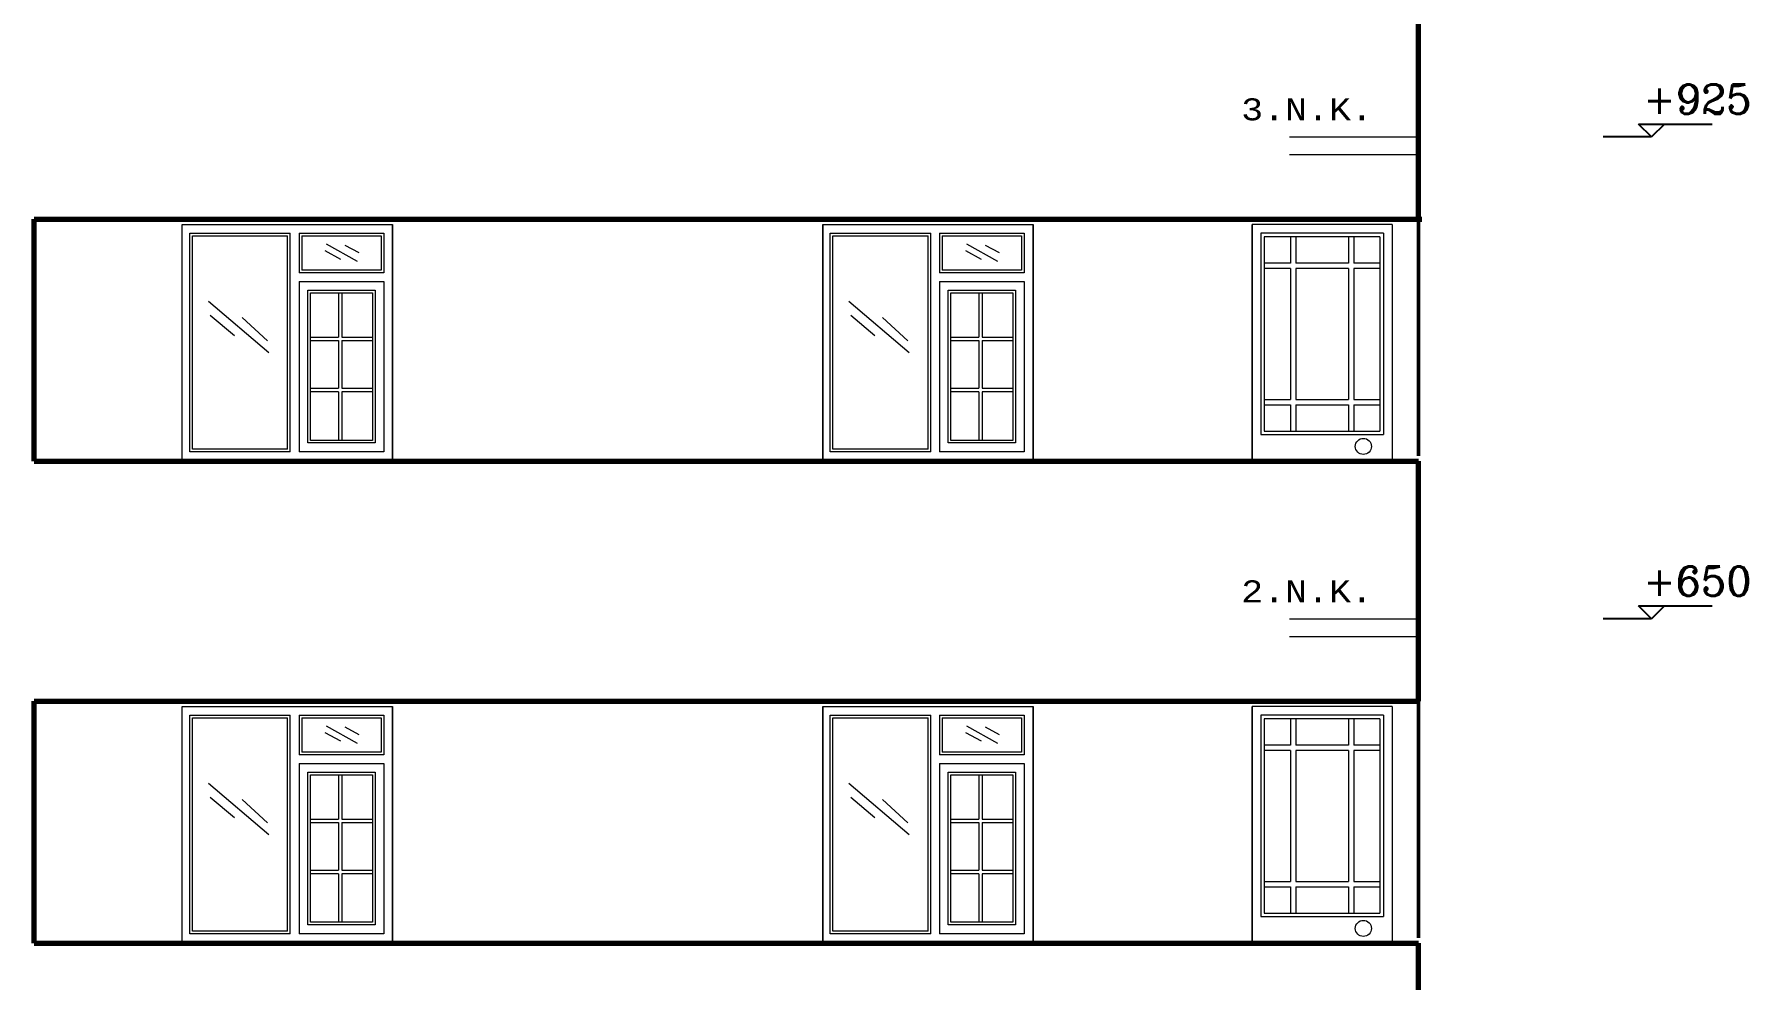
# Model space of a CAD drawing. Header units: millimetres. Extents: x 35860 to 71103, y -11298 to -8385.
# Drawn here: x 64251 to 65229, y -10119 to -9580 of the extents above; entities that cross this region are included whole.
import ezdxf
from ezdxf.enums import TextEntityAlignment as Align

# ---------------------------------------------------------------- set-up
doc = ezdxf.new("R2010")
doc.units = ezdxf.units.MM
doc.header["$MEASUREMENT"] = 0
doc.layers.get('0').update_dxf_attribs({"lineweight": 15})
for name, color, linetype, lineweight in [('03_Yazı', 1, 'Continuous', 30), ('05', 4, 'Continuous', 50), ('07', 3, 'Continuous', 70)]:
    doc.layers.add(name, color=color, linetype=linetype, lineweight=lineweight)
doc.layers.add('RAK', color=110, linetype='Continuous')
doc.styles.add('C', font='')
doc.styles.add('ROMANC', font='romanc', dxfattribs={"height": 0.11})
doc.styles.get('C').set_extended_font_data('Courier New Tur')

msp = doc.modelspace()

# ---------------------------------------------------------------- linework, layer by layer
for p, q in [((64967.18, -9638.42), (65040.8, -9638.42)), ((65146.13, -9638.42), (65168.63, -9638.42)), ((64967.18, -9648.42), (65040.8, -9648.42)), ((64335.3, -9823.42), (64335.3, -9688.42)), ((64335.3, -9823.42), (64335.3, -9688.42)), ((64335.3, -9823.04), (64335.3, -9688.42)), ((64335.3, -9688.42), (64455.3, -9688.42)), ((64355.3, -9688.42), (64455.3, -9688.42)), ((64355.3, -9688.42), (64455.3, -9688.42)), ((64455.3, -9688.42), (64455.3, -9823.42)), ((64455.3, -9688.42), (64455.3, -9820.92)), ((64455.3, -9823.42), (64455.3, -9688.42)), ((64455.3, -9688.42), (64455.3, -9823.42)), ((64455.3, -9688.42), (64455.3, -9820.92)), ((64455.3, -9823.42), (64455.3, -9688.42)), ((64455.3, -9688.42), (64455.3, -9823.42)), ((64455.3, -9688.42), (64455.3, -9820.92)), ((64455.3, -9823.42), (64455.3, -9688.42)), ((64700.8, -9823.42), (64700.8, -9688.42)), ((64700.8, -9823.42), (64700.8, -9688.42)), ((64700.8, -9823.04), (64700.8, -9688.42)), ((64700.8, -9688.42), (64820.8, -9688.42)), ((64700.8, -9688.42), (64700.8, -9823.42)), ((64700.8, -9688.42), (64700.8, -9823.42)), ((64700.8, -9688.42), (64700.8, -9823.42)), ((64720.8, -9688.42), (64820.8, -9688.42)), ((64720.8, -9688.42), (64820.8, -9688.42)), ((64820.8, -9688.42), (64820.8, -9823.42)), ((64820.8, -9688.42), (64820.8, -9820.92)), ((64820.8, -9823.42), (64820.8, -9688.42)), ((64820.8, -9688.42), (64820.8, -9823.42)), ((64820.8, -9688.42), (64820.8, -9820.92)), ((64820.8, -9823.42), (64820.8, -9688.42)), ((64820.8, -9688.42), (64820.8, -9823.42)), ((64820.8, -9688.42), (64820.8, -9820.92)), ((64820.8, -9823.42), (64820.8, -9688.42)), ((64945.8, -9823.42), (64945.8, -9688.42)), ((64945.8, -9823.42), (64945.8, -9688.42)), ((64945.8, -9823.04), (64945.8, -9688.42)), ((64945.8, -9823.42), (64945.8, -9688.42)), ((64945.8, -9823.42), (64945.8, -9688.42)), ((64945.8, -9823.04), (64945.8, -9688.42)), ((64945.8, -9688.42), (64945.8, -9823.42)), ((64945.8, -9688.42), (64945.8, -9823.42)), ((64945.8, -9688.42), (64945.8, -9823.42)), ((65025.8, -9688.42), (64945.8, -9688.42)), ((65025.8, -9688.42), (64945.8, -9688.42)), ((65025.8, -9688.42), (64945.8, -9688.42)), ((65025.8, -9688.42), (65025.8, -9823.42)), ((64339.56, -9746.42), (64339.56, -9693.42)), ((64339.56, -9746.42), (64339.56, -9693.42)), ((64339.56, -9746.42), (64339.56, -9693.42)), ((64339.56, -9693.42), (64396.91, -9693.42)), ((64341.06, -9741.42), (64341.06, -9694.92)), ((64341.06, -9741.42), (64341.06, -9694.92)), ((64341.06, -9694.92), (64395.41, -9694.92)), ((64341.06, -9741.42), (64341.06, -9694.92)), ((64359.56, -9693.42), (64396.91, -9693.42)), ((64359.56, -9693.42), (64396.91, -9693.42)), ((64361.06, -9694.92), (64395.41, -9694.92)), ((64361.06, -9694.92), (64395.41, -9694.92)), ((64395.41, -9738.92), (64395.41, -9694.92)), ((64395.41, -9738.92), (64395.41, -9694.92)), ((64395.41, -9738.92), (64395.41, -9694.92)), ((64396.91, -9743.92), (64396.91, -9693.42)), ((64396.91, -9743.92), (64396.91, -9693.42)), ((64396.91, -9743.92), (64396.91, -9693.42)), ((64401.91, -9693.42), (64401.91, -9715.92)), ((64401.91, -9693.42), (64450.3, -9693.42)), ((64401.91, -9693.42), (64401.91, -9715.92)), ((64401.91, -9693.42), (64450.3, -9693.42)), ((64401.91, -9693.42), (64401.91, -9715.92)), ((64401.91, -9693.42), (64450.3, -9693.42)), ((64403.41, -9694.92), (64403.41, -9714.42)), ((64403.41, -9694.92), (64448.8, -9694.92)), ((64403.41, -9694.92), (64403.41, -9714.42)), ((64403.41, -9694.92), (64448.8, -9694.92)), ((64403.41, -9694.92), (64403.41, -9714.42)), ((64403.41, -9694.92), (64448.8, -9694.92)), ((64435.28, -9709.48), (64417.6, -9699.55)), ((64436.25, -9704.63), (64428.26, -9700.28)), ((64448.8, -9694.92), (64448.8, -9714.42)), ((64448.8, -9694.92), (64448.8, -9714.42)), ((64448.8, -9694.92), (64448.8, -9714.42)), ((64450.3, -9693.42), (64450.3, -9715.92)), ((64450.3, -9693.42), (64450.3, -9715.92)), ((64450.3, -9693.42), (64450.3, -9715.92)), ((64705.06, -9746.42), (64705.06, -9693.42)), ((64705.06, -9746.42), (64705.06, -9693.42)), ((64705.06, -9746.42), (64705.06, -9693.42)), ((64705.06, -9693.42), (64762.41, -9693.42)), ((64706.56, -9741.42), (64706.56, -9694.92)), ((64706.56, -9741.42), (64706.56, -9694.92)), ((64706.56, -9694.92), (64760.91, -9694.92)), ((64706.56, -9741.42), (64706.56, -9694.92)), ((64725.06, -9693.42), (64762.41, -9693.42)), ((64725.06, -9693.42), (64762.41, -9693.42)), ((64726.56, -9694.92), (64760.91, -9694.92)), ((64726.56, -9694.92), (64760.91, -9694.92)), ((64760.91, -9738.92), (64760.91, -9694.92)), ((64760.91, -9738.92), (64760.91, -9694.92)), ((64760.91, -9738.92), (64760.91, -9694.92)), ((64762.41, -9743.92), (64762.41, -9693.42)), ((64762.41, -9743.92), (64762.41, -9693.42)), ((64762.41, -9743.92), (64762.41, -9693.42)), ((64767.41, -9693.42), (64767.41, -9715.92)), ((64767.41, -9693.42), (64815.8, -9693.42)), ((64767.41, -9693.42), (64767.41, -9715.92)), ((64767.41, -9693.42), (64815.8, -9693.42)), ((64767.41, -9693.42), (64767.41, -9715.92)), ((64767.41, -9693.42), (64815.8, -9693.42)), ((64768.91, -9694.92), (64768.91, -9714.42)), ((64768.91, -9694.92), (64814.3, -9694.92)), ((64768.91, -9694.92), (64768.91, -9714.42)), ((64768.91, -9694.92), (64814.3, -9694.92)), ((64768.91, -9694.92), (64768.91, -9714.42)), ((64768.91, -9694.92), (64814.3, -9694.92)), ((64800.78, -9709.48), (64783.1, -9699.55)), ((64801.75, -9704.63), (64793.76, -9700.28)), ((64814.3, -9694.92), (64814.3, -9714.42)), ((64814.3, -9694.92), (64814.3, -9714.42)), ((64814.3, -9694.92), (64814.3, -9714.42)), ((64815.8, -9693.42), (64815.8, -9715.92)), ((64815.8, -9693.42), (64815.8, -9715.92)), ((64815.8, -9693.42), (64815.8, -9715.92)), ((64950.8, -9693.42), (64950.8, -9808.23)), ((65020.8, -9693.42), (64950.8, -9693.42)), ((64950.8, -9693.42), (64950.8, -9808.23)), ((65020.8, -9693.42), (64950.8, -9693.42)), ((64950.8, -9693.42), (64950.8, -9808.23)), ((65020.8, -9693.42), (64950.8, -9693.42)), ((64952.8, -9695.42), (64952.8, -9806.23)), ((65018.8, -9695.42), (64952.8, -9695.42)), ((64952.8, -9695.42), (64952.8, -9806.23)), ((65018.8, -9695.42), (64952.8, -9695.42)), ((64952.8, -9695.42), (64952.8, -9806.23)), ((65018.8, -9695.42), (64952.8, -9695.42)), ((64967.8, -9695.42), (64967.8, -9710.42)), ((64967.8, -9695.42), (64967.8, -9710.42)), ((64967.8, -9695.42), (64967.8, -9710.42)), ((64970.8, -9695.42), (64970.8, -9710.42)), ((64970.8, -9695.42), (64970.8, -9710.42)), ((64970.8, -9695.42), (64970.8, -9710.42)), ((65000.8, -9695.42), (65000.8, -9710.42)), ((65000.8, -9695.42), (65000.8, -9710.42)), ((65000.8, -9695.42), (65000.8, -9710.42)), ((65003.8, -9695.42), (65003.8, -9710.42)), ((65003.8, -9695.42), (65003.8, -9710.42)), ((65003.8, -9695.42), (65003.8, -9710.42)), ((65018.8, -9695.42), (65018.8, -9806.23)), ((65018.8, -9695.42), (65018.8, -9806.23)), ((65018.8, -9695.42), (65018.8, -9806.23)), ((65020.8, -9693.42), (65020.8, -9808.23)), ((65020.8, -9693.42), (65020.8, -9808.23)), ((65020.8, -9693.42), (65020.8, -9808.23)), ((64425.84, -9708.27), (64416.88, -9703.42)), ((64791.34, -9708.27), (64782.38, -9703.42)), ((64967.8, -9710.42), (64952.8, -9710.42)), ((64967.8, -9710.42), (64952.8, -9710.42)), ((64967.8, -9710.42), (64952.8, -9710.42)), ((65000.8, -9710.42), (64970.8, -9710.42)), ((65000.8, -9710.42), (64970.8, -9710.42)), ((65000.8, -9710.42), (64970.8, -9710.42)), ((65018.8, -9710.42), (65003.8, -9710.42)), ((65018.8, -9710.42), (65003.8, -9710.42)), ((65018.8, -9710.42), (65003.8, -9710.42)), ((64450.3, -9715.92), (64401.91, -9715.92)), ((64450.3, -9715.92), (64401.91, -9715.92)), ((64450.3, -9715.92), (64401.91, -9715.92)), ((64448.8, -9714.42), (64403.41, -9714.42)), ((64448.8, -9714.42), (64403.41, -9714.42)), ((64448.8, -9714.42), (64403.41, -9714.42)), ((64815.8, -9715.92), (64767.41, -9715.92)), ((64815.8, -9715.92), (64767.41, -9715.92)), ((64815.8, -9715.92), (64767.41, -9715.92)), ((64814.3, -9714.42), (64768.91, -9714.42)), ((64814.3, -9714.42), (64768.91, -9714.42)), ((64814.3, -9714.42), (64768.91, -9714.42)), ((64967.8, -9713.42), (64952.8, -9713.42)), ((64967.8, -9713.42), (64952.8, -9713.42)), ((64967.8, -9713.42), (64952.8, -9713.42)), ((64967.8, -9713.42), (64967.8, -9788.23)), ((64967.8, -9713.42), (64967.8, -9788.23)), ((64967.8, -9713.42), (64967.8, -9788.23)), ((64970.8, -9713.42), (64970.8, -9788.23)), ((65000.8, -9713.42), (64970.8, -9713.42)), ((64970.8, -9713.42), (64970.8, -9788.23)), ((65000.8, -9713.42), (64970.8, -9713.42)), ((64970.8, -9713.42), (64970.8, -9788.23)), ((65000.8, -9713.42), (64970.8, -9713.42)), ((65000.8, -9713.42), (65000.8, -9788.23)), ((65000.8, -9713.42), (65000.8, -9788.23)), ((65000.8, -9713.42), (65000.8, -9788.23)), ((65003.8, -9713.42), (65003.8, -9788.23)), ((65018.8, -9713.42), (65003.8, -9713.42)), ((65003.8, -9713.42), (65003.8, -9788.23)), ((65018.8, -9713.42), (65003.8, -9713.42)), ((65003.8, -9713.42), (65003.8, -9788.23)), ((65018.8, -9713.42), (65003.8, -9713.42)), ((64395.41, -9816.54), (64395.41, -9722.42)), ((64395.41, -9816.54), (64395.41, -9722.42)), ((64395.41, -9816.54), (64395.41, -9722.42)), ((64396.91, -9818.04), (64396.91, -9720.92)), ((64396.91, -9818.04), (64396.91, -9720.92)), ((64396.91, -9818.04), (64396.91, -9720.92)), ((64401.91, -9720.92), (64401.91, -9818.04)), ((64401.91, -9720.92), (64450.3, -9720.92)), ((64401.91, -9720.92), (64401.91, -9818.04)), ((64401.91, -9720.92), (64450.3, -9720.92)), ((64401.91, -9720.92), (64401.91, -9818.04)), ((64401.91, -9720.92), (64450.3, -9720.92)), ((64406.91, -9813.04), (64406.91, -9725.92)), ((64406.91, -9725.92), (64445.3, -9725.92)), ((64406.91, -9813.04), (64406.91, -9725.92)), ((64406.91, -9725.92), (64445.3, -9725.92)), ((64406.91, -9813.04), (64406.91, -9725.92)), ((64406.91, -9725.92), (64445.3, -9725.92)), ((64408.41, -9811.54), (64408.41, -9727.42)), ((64408.41, -9727.42), (64443.8, -9727.42)), ((64408.41, -9811.54), (64408.41, -9727.42)), ((64408.41, -9727.42), (64443.8, -9727.42)), ((64408.41, -9811.54), (64408.41, -9727.42)), ((64408.41, -9727.42), (64443.8, -9727.42)), ((64424.36, -9727.42), (64424.36, -9752.64)), ((64424.36, -9727.42), (64424.36, -9752.64)), ((64424.36, -9727.42), (64424.36, -9752.64)), ((64426.36, -9727.42), (64426.36, -9752.64)), ((64426.36, -9727.42), (64426.36, -9752.64)), ((64426.36, -9727.42), (64426.36, -9752.64)), ((64443.8, -9727.42), (64443.8, -9811.54)), ((64443.8, -9727.42), (64443.8, -9811.54)), ((64443.8, -9727.42), (64443.8, -9811.54)), ((64445.3, -9725.92), (64445.3, -9813.04)), ((64445.3, -9725.92), (64445.3, -9813.04)), ((64445.3, -9725.92), (64445.3, -9813.04)), ((64450.3, -9720.92), (64450.3, -9818.04)), ((64450.3, -9720.92), (64450.3, -9818.04)), ((64450.3, -9720.92), (64450.3, -9818.04)), ((64760.91, -9816.54), (64760.91, -9722.42)), ((64760.91, -9816.54), (64760.91, -9722.42)), ((64760.91, -9816.54), (64760.91, -9722.42)), ((64762.41, -9818.04), (64762.41, -9720.92)), ((64762.41, -9818.04), (64762.41, -9720.92)), ((64762.41, -9818.04), (64762.41, -9720.92)), ((64767.41, -9720.92), (64767.41, -9818.04)), ((64767.41, -9720.92), (64815.8, -9720.92)), ((64767.41, -9720.92), (64767.41, -9818.04)), ((64767.41, -9720.92), (64815.8, -9720.92)), ((64767.41, -9720.92), (64767.41, -9818.04)), ((64767.41, -9720.92), (64815.8, -9720.92)), ((64772.41, -9813.04), (64772.41, -9725.92)), ((64772.41, -9725.92), (64810.8, -9725.92)), ((64772.41, -9813.04), (64772.41, -9725.92)), ((64772.41, -9725.92), (64810.8, -9725.92)), ((64772.41, -9813.04), (64772.41, -9725.92)), ((64772.41, -9725.92), (64810.8, -9725.92)), ((64773.91, -9811.54), (64773.91, -9727.42)), ((64773.91, -9727.42), (64809.3, -9727.42)), ((64773.91, -9811.54), (64773.91, -9727.42)), ((64773.91, -9727.42), (64809.3, -9727.42)), ((64773.91, -9811.54), (64773.91, -9727.42)), ((64773.91, -9727.42), (64809.3, -9727.42)), ((64789.86, -9727.42), (64789.86, -9752.64)), ((64789.86, -9727.42), (64789.86, -9752.64)), ((64789.86, -9727.42), (64789.86, -9752.64)), ((64791.86, -9727.42), (64791.86, -9752.64)), ((64791.86, -9727.42), (64791.86, -9752.64)), ((64791.86, -9727.42), (64791.86, -9752.64)), ((64809.3, -9727.42), (64809.3, -9811.54)), ((64809.3, -9727.42), (64809.3, -9811.54)), ((64809.3, -9727.42), (64809.3, -9811.54)), ((64810.8, -9725.92), (64810.8, -9813.04)), ((64810.8, -9725.92), (64810.8, -9813.04)), ((64810.8, -9725.92), (64810.8, -9813.04)), ((64815.8, -9720.92), (64815.8, -9818.04)), ((64815.8, -9720.92), (64815.8, -9818.04)), ((64815.8, -9720.92), (64815.8, -9818.04)), ((64339.56, -9818.04), (64339.56, -9733.42)), ((64339.56, -9818.04), (64339.56, -9733.42)), ((64339.56, -9818.04), (64339.56, -9733.42)), ((64341.06, -9816.54), (64341.06, -9734.92)), ((64341.06, -9816.54), (64341.06, -9734.92)), ((64341.06, -9816.54), (64341.06, -9734.92)), ((64384.66, -9761.53), (64350.26, -9732.24)), ((64705.06, -9818.04), (64705.06, -9733.42)), ((64705.06, -9818.04), (64705.06, -9733.42)), ((64705.06, -9818.04), (64705.06, -9733.42)), ((64706.56, -9816.54), (64706.56, -9734.92)), ((64706.56, -9816.54), (64706.56, -9734.92)), ((64706.56, -9816.54), (64706.56, -9734.92)), ((64750.16, -9761.53), (64715.76, -9732.24)), ((64365.04, -9751.85), (64351.23, -9740.23)), ((64383.93, -9754.75), (64369.4, -9741.44)), ((64730.54, -9751.85), (64716.73, -9740.23)), ((64749.43, -9754.75), (64734.9, -9741.44)), ((64408.41, -9752.64), (64424.36, -9752.64)), ((64408.41, -9752.64), (64424.36, -9752.64)), ((64408.41, -9752.64), (64424.36, -9752.64)), ((64408.41, -9754.64), (64424.36, -9754.64)), ((64408.41, -9754.64), (64424.36, -9754.64)), ((64408.41, -9754.64), (64424.36, -9754.64)), ((64424.36, -9754.64), (64424.36, -9781.73)), ((64424.36, -9754.64), (64424.36, -9781.73)), ((64424.36, -9754.64), (64424.36, -9781.73)), ((64426.36, -9752.64), (64443.8, -9752.64)), ((64426.36, -9752.64), (64443.8, -9752.64)), ((64426.36, -9752.64), (64443.8, -9752.64)), ((64426.36, -9754.64), (64426.36, -9781.73)), ((64426.36, -9754.64), (64443.8, -9754.64)), ((64426.36, -9754.64), (64426.36, -9781.73)), ((64426.36, -9754.64), (64443.8, -9754.64)), ((64426.36, -9754.64), (64426.36, -9781.73)), ((64426.36, -9754.64), (64443.8, -9754.64)), ((64773.91, -9752.64), (64789.86, -9752.64)), ((64773.91, -9752.64), (64789.86, -9752.64)), ((64773.91, -9752.64), (64789.86, -9752.64)), ((64773.91, -9754.64), (64789.86, -9754.64)), ((64773.91, -9754.64), (64789.86, -9754.64)), ((64773.91, -9754.64), (64789.86, -9754.64)), ((64789.86, -9754.64), (64789.86, -9781.73)), ((64789.86, -9754.64), (64789.86, -9781.73)), ((64789.86, -9754.64), (64789.86, -9781.73)), ((64791.86, -9752.64), (64809.3, -9752.64)), ((64791.86, -9752.64), (64809.3, -9752.64)), ((64791.86, -9752.64), (64809.3, -9752.64)), ((64791.86, -9754.64), (64791.86, -9781.73)), ((64791.86, -9754.64), (64809.3, -9754.64)), ((64791.86, -9754.64), (64791.86, -9781.73)), ((64791.86, -9754.64), (64809.3, -9754.64)), ((64791.86, -9754.64), (64791.86, -9781.73)), ((64791.86, -9754.64), (64809.3, -9754.64)), ((64408.41, -9781.73), (64424.36, -9781.73)), ((64408.41, -9781.73), (64424.36, -9781.73)), ((64408.41, -9781.73), (64424.36, -9781.73)), ((64424.36, -9783.87), (64408.41, -9783.87)), ((64424.36, -9783.87), (64408.41, -9783.87)), ((64424.36, -9783.87), (64408.41, -9783.87)), ((64424.36, -9783.87), (64424.36, -9811.54)), ((64424.36, -9783.87), (64424.36, -9811.54)), ((64424.36, -9783.87), (64424.36, -9811.54)), ((64426.36, -9781.73), (64443.89, -9781.73)), ((64426.36, -9781.73), (64443.89, -9781.73)), ((64426.36, -9781.73), (64443.89, -9781.73)), ((64426.36, -9783.87), (64426.36, -9811.54)), ((64443.8, -9783.87), (64426.36, -9783.87)), ((64426.36, -9783.87), (64426.36, -9811.54)), ((64443.8, -9783.87), (64426.36, -9783.87)), ((64426.36, -9783.87), (64426.36, -9811.54)), ((64443.8, -9783.87), (64426.36, -9783.87)), ((64773.91, -9781.73), (64789.86, -9781.73)), ((64773.91, -9781.73), (64789.86, -9781.73)), ((64773.91, -9781.73), (64789.86, -9781.73)), ((64789.86, -9783.87), (64773.91, -9783.87)), ((64789.86, -9783.87), (64773.91, -9783.87)), ((64789.86, -9783.87), (64773.91, -9783.87)), ((64789.86, -9783.87), (64789.86, -9811.54)), ((64789.86, -9783.87), (64789.86, -9811.54)), ((64789.86, -9783.87), (64789.86, -9811.54)), ((64791.86, -9781.73), (64809.39, -9781.73)), ((64791.86, -9781.73), (64809.39, -9781.73)), ((64791.86, -9781.73), (64809.39, -9781.73)), ((64791.86, -9783.87), (64791.86, -9811.54)), ((64809.3, -9783.87), (64791.86, -9783.87)), ((64791.86, -9783.87), (64791.86, -9811.54)), ((64809.3, -9783.87), (64791.86, -9783.87)), ((64791.86, -9783.87), (64791.86, -9811.54)), ((64809.3, -9783.87), (64791.86, -9783.87)), ((64952.8, -9788.23), (64967.8, -9788.23)), ((64952.8, -9788.23), (64967.8, -9788.23)), ((64952.8, -9788.23), (64967.8, -9788.23)), ((64970.8, -9788.23), (65000.8, -9788.23)), ((64970.8, -9788.23), (65000.8, -9788.23)), ((64970.8, -9788.23), (65000.8, -9788.23)), ((65003.8, -9788.23), (65018.8, -9788.23)), ((65003.8, -9788.23), (65018.8, -9788.23)), ((65003.8, -9788.23), (65018.8, -9788.23)), ((64952.8, -9791.23), (64967.8, -9791.23)), ((64952.8, -9791.23), (64967.8, -9791.23)), ((64952.8, -9791.23), (64967.8, -9791.23)), ((64967.8, -9791.23), (64967.8, -9806.23)), ((64967.8, -9791.23), (64967.8, -9806.23)), ((64967.8, -9791.23), (64967.8, -9806.23)), ((64970.8, -9791.23), (65000.8, -9791.23)), ((64970.8, -9791.23), (64970.8, -9806.23)), ((64970.8, -9791.23), (65000.8, -9791.23)), ((64970.8, -9791.23), (64970.8, -9806.23)), ((64970.8, -9791.23), (65000.8, -9791.23)), ((64970.8, -9791.23), (64970.8, -9806.23)), ((65000.8, -9791.23), (65000.8, -9806.23)), ((65000.8, -9791.23), (65000.8, -9806.23)), ((65000.8, -9791.23), (65000.8, -9806.23)), ((65003.8, -9791.23), (65003.8, -9806.23)), ((65003.8, -9791.23), (65018.8, -9791.23)), ((65003.8, -9791.23), (65003.8, -9806.23)), ((65003.8, -9791.23), (65018.8, -9791.23)), ((65003.8, -9791.23), (65003.8, -9806.23)), ((65003.8, -9791.23), (65018.8, -9791.23)), ((64952.8, -9806.23), (65018.8, -9806.23)), ((64952.8, -9806.23), (65018.8, -9806.23)), ((64952.8, -9806.23), (65018.8, -9806.23)), ((64395.41, -9816.54), (64341.06, -9816.54)), ((64395.41, -9816.54), (64361.06, -9816.54)), ((64395.41, -9816.54), (64361.06, -9816.54)), ((64445.3, -9813.04), (64406.91, -9813.04)), ((64445.3, -9813.04), (64406.91, -9813.04)), ((64445.3, -9813.04), (64406.91, -9813.04)), ((64443.8, -9811.54), (64408.41, -9811.54)), ((64443.8, -9811.54), (64408.41, -9811.54)), ((64443.8, -9811.54), (64408.41, -9811.54)), ((64760.91, -9816.54), (64706.56, -9816.54)), ((64760.91, -9816.54), (64726.56, -9816.54)), ((64760.91, -9816.54), (64726.56, -9816.54)), ((64810.8, -9813.04), (64772.41, -9813.04)), ((64810.8, -9813.04), (64772.41, -9813.04)), ((64810.8, -9813.04), (64772.41, -9813.04)), ((64809.3, -9811.54), (64773.91, -9811.54)), ((64809.3, -9811.54), (64773.91, -9811.54)), ((64809.3, -9811.54), (64773.91, -9811.54)), ((64950.8, -9808.23), (65020.8, -9808.23)), ((64950.8, -9808.23), (65020.8, -9808.23)), ((64950.8, -9808.23), (65020.8, -9808.23)), ((64396.91, -9818.04), (64339.56, -9818.04)), ((64396.91, -9818.04), (64359.56, -9818.04)), ((64396.91, -9818.04), (64359.56, -9818.04)), ((64450.3, -9818.04), (64401.91, -9818.04)), ((64450.3, -9818.04), (64401.91, -9818.04)), ((64450.3, -9818.04), (64401.91, -9818.04)), ((64762.41, -9818.04), (64705.06, -9818.04)), ((64762.41, -9818.04), (64725.06, -9818.04)), ((64762.41, -9818.04), (64725.06, -9818.04)), ((64815.8, -9818.04), (64767.41, -9818.04)), ((64815.8, -9818.04), (64767.41, -9818.04)), ((64815.8, -9818.04), (64767.41, -9818.04)), ((64967.18, -9913.42), (65040.8, -9913.42)), ((65146.13, -9913.42), (65168.63, -9913.42)), ((64967.18, -9923.42), (65040.8, -9923.42)), ((64335.3, -10098.42), (64335.3, -9963.42)), ((64335.3, -10098.42), (64335.3, -9963.42)), ((64335.3, -10098.04), (64335.3, -9963.42)), ((64335.3, -9963.42), (64455.3, -9963.42)), ((64355.3, -9963.42), (64455.3, -9963.42)), ((64355.3, -9963.42), (64455.3, -9963.42)), ((64455.3, -9963.42), (64455.3, -10098.42)), ((64455.3, -9963.42), (64455.3, -10095.92)), ((64455.3, -10098.42), (64455.3, -9963.42)), ((64455.3, -9963.42), (64455.3, -10098.42)), ((64455.3, -9963.42), (64455.3, -10095.92)), ((64455.3, -10098.42), (64455.3, -9963.42)), ((64455.3, -9963.42), (64455.3, -10098.42)), ((64455.3, -9963.42), (64455.3, -10095.92)), ((64455.3, -10098.42), (64455.3, -9963.42)), ((64700.8, -10098.42), (64700.8, -9963.42)), ((64700.8, -10098.42), (64700.8, -9963.42)), ((64700.8, -10098.04), (64700.8, -9963.42)), ((64700.8, -9963.42), (64820.8, -9963.42)), ((64700.8, -9963.42), (64700.8, -10098.42)), ((64700.8, -9963.42), (64700.8, -10098.42)), ((64700.8, -9963.42), (64700.8, -10098.42)), ((64720.8, -9963.42), (64820.8, -9963.42)), ((64720.8, -9963.42), (64820.8, -9963.42)), ((64820.8, -9963.42), (64820.8, -10098.42)), ((64820.8, -9963.42), (64820.8, -10095.92)), ((64820.8, -10098.42), (64820.8, -9963.42)), ((64820.8, -9963.42), (64820.8, -10098.42)), ((64820.8, -9963.42), (64820.8, -10095.92)), ((64820.8, -10098.42), (64820.8, -9963.42)), ((64820.8, -9963.42), (64820.8, -10098.42)), ((64820.8, -9963.42), (64820.8, -10095.92)), ((64820.8, -10098.42), (64820.8, -9963.42)), ((64945.8, -10098.42), (64945.8, -9963.42)), ((64945.8, -10098.42), (64945.8, -9963.42)), ((64945.8, -10098.04), (64945.8, -9963.42)), ((64945.8, -10098.42), (64945.8, -9963.42)), ((64945.8, -10098.42), (64945.8, -9963.42)), ((64945.8, -10098.04), (64945.8, -9963.42)), ((64945.8, -9963.42), (64945.8, -10098.42)), ((64945.8, -9963.42), (64945.8, -10098.42)), ((64945.8, -9963.42), (64945.8, -10098.42)), ((65025.8, -9963.42), (64945.8, -9963.42)), ((65025.8, -9963.42), (64945.8, -9963.42)), ((65025.8, -9963.42), (64945.8, -9963.42)), ((65025.8, -9963.42), (65025.8, -10098.42)), ((64339.56, -10021.42), (64339.56, -9968.42)), ((64339.56, -10021.42), (64339.56, -9968.42)), ((64339.56, -10021.42), (64339.56, -9968.42)), ((64339.56, -9968.42), (64396.91, -9968.42)), ((64341.06, -10016.42), (64341.06, -9969.92)), ((64341.06, -10016.42), (64341.06, -9969.92)), ((64341.06, -9969.92), (64395.41, -9969.92)), ((64341.06, -10016.42), (64341.06, -9969.92)), ((64359.56, -9968.42), (64396.91, -9968.42)), ((64359.56, -9968.42), (64396.91, -9968.42)), ((64361.06, -9969.92), (64395.41, -9969.92)), ((64361.06, -9969.92), (64395.41, -9969.92)), ((64395.41, -10013.92), (64395.41, -9969.92)), ((64395.41, -10013.92), (64395.41, -9969.92)), ((64395.41, -10013.92), (64395.41, -9969.92)), ((64396.91, -10018.92), (64396.91, -9968.42)), ((64396.91, -10018.92), (64396.91, -9968.42)), ((64396.91, -10018.92), (64396.91, -9968.42)), ((64401.91, -9968.42), (64401.91, -9990.92)), ((64401.91, -9968.42), (64450.3, -9968.42)), ((64401.91, -9968.42), (64401.91, -9990.92)), ((64401.91, -9968.42), (64450.3, -9968.42)), ((64401.91, -9968.42), (64401.91, -9990.92)), ((64401.91, -9968.42), (64450.3, -9968.42)), ((64403.41, -9969.92), (64403.41, -9989.42)), ((64403.41, -9969.92), (64448.8, -9969.92)), ((64403.41, -9969.92), (64403.41, -9989.42)), ((64403.41, -9969.92), (64448.8, -9969.92)), ((64403.41, -9969.92), (64403.41, -9989.42)), ((64403.41, -9969.92), (64448.8, -9969.92)), ((64448.8, -9969.92), (64448.8, -9989.42)), ((64448.8, -9969.92), (64448.8, -9989.42)), ((64448.8, -9969.92), (64448.8, -9989.42)), ((64450.3, -9968.42), (64450.3, -9990.92)), ((64450.3, -9968.42), (64450.3, -9990.92)), ((64450.3, -9968.42), (64450.3, -9990.92)), ((64705.06, -10021.42), (64705.06, -9968.42)), ((64705.06, -10021.42), (64705.06, -9968.42)), ((64705.06, -10021.42), (64705.06, -9968.42)), ((64705.06, -9968.42), (64762.41, -9968.42)), ((64706.56, -10016.42), (64706.56, -9969.92)), ((64706.56, -10016.42), (64706.56, -9969.92)), ((64706.56, -9969.92), (64760.91, -9969.92)), ((64706.56, -10016.42), (64706.56, -9969.92)), ((64725.06, -9968.42), (64762.41, -9968.42)), ((64725.06, -9968.42), (64762.41, -9968.42)), ((64726.56, -9969.92), (64760.91, -9969.92)), ((64726.56, -9969.92), (64760.91, -9969.92)), ((64760.91, -10013.92), (64760.91, -9969.92)), ((64760.91, -10013.92), (64760.91, -9969.92)), ((64760.91, -10013.92), (64760.91, -9969.92)), ((64762.41, -10018.92), (64762.41, -9968.42)), ((64762.41, -10018.92), (64762.41, -9968.42)), ((64762.41, -10018.92), (64762.41, -9968.42)), ((64767.41, -9968.42), (64767.41, -9990.92)), ((64767.41, -9968.42), (64815.8, -9968.42)), ((64767.41, -9968.42), (64767.41, -9990.92)), ((64767.41, -9968.42), (64815.8, -9968.42)), ((64767.41, -9968.42), (64767.41, -9990.92)), ((64767.41, -9968.42), (64815.8, -9968.42)), ((64768.91, -9969.92), (64768.91, -9989.42)), ((64768.91, -9969.92), (64814.3, -9969.92)), ((64768.91, -9969.92), (64768.91, -9989.42)), ((64768.91, -9969.92), (64814.3, -9969.92)), ((64768.91, -9969.92), (64768.91, -9989.42)), ((64768.91, -9969.92), (64814.3, -9969.92)), ((64814.3, -9969.92), (64814.3, -9989.42)), ((64814.3, -9969.92), (64814.3, -9989.42)), ((64814.3, -9969.92), (64814.3, -9989.42)), ((64815.8, -9968.42), (64815.8, -9990.92)), ((64815.8, -9968.42), (64815.8, -9990.92)), ((64815.8, -9968.42), (64815.8, -9990.92)), ((64950.8, -9968.42), (64950.8, -10083.23)), ((65020.8, -9968.42), (64950.8, -9968.42)), ((64950.8, -9968.42), (64950.8, -10083.23)), ((65020.8, -9968.42), (64950.8, -9968.42)), ((64950.8, -9968.42), (64950.8, -10083.23)), ((65020.8, -9968.42), (64950.8, -9968.42)), ((64952.8, -9970.42), (64952.8, -10081.23)), ((65018.8, -9970.42), (64952.8, -9970.42)), ((64952.8, -9970.42), (64952.8, -10081.23)), ((65018.8, -9970.42), (64952.8, -9970.42)), ((64952.8, -9970.42), (64952.8, -10081.23)), ((65018.8, -9970.42), (64952.8, -9970.42)), ((64967.8, -9970.42), (64967.8, -9985.42)), ((64967.8, -9970.42), (64967.8, -9985.42)), ((64967.8, -9970.42), (64967.8, -9985.42)), ((64970.8, -9970.42), (64970.8, -9985.42)), ((64970.8, -9970.42), (64970.8, -9985.42)), ((64970.8, -9970.42), (64970.8, -9985.42)), ((65000.8, -9970.42), (65000.8, -9985.42)), ((65000.8, -9970.42), (65000.8, -9985.42)), ((65000.8, -9970.42), (65000.8, -9985.42)), ((65003.8, -9970.42), (65003.8, -9985.42)), ((65003.8, -9970.42), (65003.8, -9985.42)), ((65003.8, -9970.42), (65003.8, -9985.42)), ((65018.8, -9970.42), (65018.8, -10081.23)), ((65018.8, -9970.42), (65018.8, -10081.23)), ((65018.8, -9970.42), (65018.8, -10081.23)), ((65020.8, -9968.42), (65020.8, -10083.23)), ((65020.8, -9968.42), (65020.8, -10083.23)), ((65020.8, -9968.42), (65020.8, -10083.23)), ((64425.84, -9983.27), (64416.88, -9978.42)), ((64435.28, -9984.48), (64417.6, -9974.55)), ((64436.25, -9979.63), (64428.26, -9975.28)), ((64791.34, -9983.27), (64782.38, -9978.42)), ((64800.78, -9984.48), (64783.1, -9974.55)), ((64801.75, -9979.63), (64793.76, -9975.28)), ((64450.3, -9990.92), (64401.91, -9990.92)), ((64450.3, -9990.92), (64401.91, -9990.92)), ((64450.3, -9990.92), (64401.91, -9990.92)), ((64448.8, -9989.42), (64403.41, -9989.42)), ((64448.8, -9989.42), (64403.41, -9989.42)), ((64448.8, -9989.42), (64403.41, -9989.42)), ((64815.8, -9990.92), (64767.41, -9990.92)), ((64815.8, -9990.92), (64767.41, -9990.92)), ((64815.8, -9990.92), (64767.41, -9990.92)), ((64814.3, -9989.42), (64768.91, -9989.42)), ((64814.3, -9989.42), (64768.91, -9989.42)), ((64814.3, -9989.42), (64768.91, -9989.42)), ((64967.8, -9985.42), (64952.8, -9985.42)), ((64967.8, -9985.42), (64952.8, -9985.42)), ((64967.8, -9985.42), (64952.8, -9985.42)), ((64967.8, -9988.42), (64952.8, -9988.42)), ((64967.8, -9988.42), (64952.8, -9988.42)), ((64967.8, -9988.42), (64952.8, -9988.42)), ((64967.8, -9988.42), (64967.8, -10063.23)), ((64967.8, -9988.42), (64967.8, -10063.23)), ((64967.8, -9988.42), (64967.8, -10063.23)), ((65000.8, -9985.42), (64970.8, -9985.42)), ((65000.8, -9985.42), (64970.8, -9985.42)), ((65000.8, -9985.42), (64970.8, -9985.42)), ((64970.8, -9988.42), (64970.8, -10063.23)), ((65000.8, -9988.42), (64970.8, -9988.42)), ((64970.8, -9988.42), (64970.8, -10063.23)), ((65000.8, -9988.42), (64970.8, -9988.42)), ((64970.8, -9988.42), (64970.8, -10063.23)), ((65000.8, -9988.42), (64970.8, -9988.42)), ((65000.8, -9988.42), (65000.8, -10063.23)), ((65000.8, -9988.42), (65000.8, -10063.23)), ((65000.8, -9988.42), (65000.8, -10063.23)), ((65018.8, -9985.42), (65003.8, -9985.42)), ((65018.8, -9985.42), (65003.8, -9985.42)), ((65018.8, -9985.42), (65003.8, -9985.42)), ((65003.8, -9988.42), (65003.8, -10063.23)), ((65018.8, -9988.42), (65003.8, -9988.42)), ((65003.8, -9988.42), (65003.8, -10063.23)), ((65018.8, -9988.42), (65003.8, -9988.42)), ((65003.8, -9988.42), (65003.8, -10063.23)), ((65018.8, -9988.42), (65003.8, -9988.42)), ((64395.41, -10091.54), (64395.41, -9997.42)), ((64395.41, -10091.54), (64395.41, -9997.42)), ((64395.41, -10091.54), (64395.41, -9997.42)), ((64396.91, -10093.04), (64396.91, -9995.92)), ((64396.91, -10093.04), (64396.91, -9995.92)), ((64396.91, -10093.04), (64396.91, -9995.92)), ((64401.91, -9995.92), (64401.91, -10093.04)), ((64401.91, -9995.92), (64450.3, -9995.92)), ((64401.91, -9995.92), (64401.91, -10093.04)), ((64401.91, -9995.92), (64450.3, -9995.92)), ((64401.91, -9995.92), (64401.91, -10093.04)), ((64401.91, -9995.92), (64450.3, -9995.92)), ((64406.91, -10088.04), (64406.91, -10000.92)), ((64406.91, -10000.92), (64445.3, -10000.92)), ((64406.91, -10088.04), (64406.91, -10000.92)), ((64406.91, -10000.92), (64445.3, -10000.92)), ((64406.91, -10088.04), (64406.91, -10000.92)), ((64406.91, -10000.92), (64445.3, -10000.92)), ((64408.41, -10086.54), (64408.41, -10002.42)), ((64408.41, -10002.42), (64443.8, -10002.42)), ((64408.41, -10086.54), (64408.41, -10002.42)), ((64408.41, -10002.42), (64443.8, -10002.42)), ((64408.41, -10086.54), (64408.41, -10002.42)), ((64408.41, -10002.42), (64443.8, -10002.42)), ((64424.36, -10002.42), (64424.36, -10027.64)), ((64424.36, -10002.42), (64424.36, -10027.64)), ((64424.36, -10002.42), (64424.36, -10027.64)), ((64426.36, -10002.42), (64426.36, -10027.64)), ((64426.36, -10002.42), (64426.36, -10027.64)), ((64426.36, -10002.42), (64426.36, -10027.64)), ((64443.8, -10002.42), (64443.8, -10086.54)), ((64443.8, -10002.42), (64443.8, -10086.54)), ((64443.8, -10002.42), (64443.8, -10086.54)), ((64445.3, -10000.92), (64445.3, -10088.04)), ((64445.3, -10000.92), (64445.3, -10088.04)), ((64445.3, -10000.92), (64445.3, -10088.04)), ((64450.3, -9995.92), (64450.3, -10093.04)), ((64450.3, -9995.92), (64450.3, -10093.04)), ((64450.3, -9995.92), (64450.3, -10093.04)), ((64760.91, -10091.54), (64760.91, -9997.42)), ((64760.91, -10091.54), (64760.91, -9997.42)), ((64760.91, -10091.54), (64760.91, -9997.42)), ((64762.41, -10093.04), (64762.41, -9995.92)), ((64762.41, -10093.04), (64762.41, -9995.92)), ((64762.41, -10093.04), (64762.41, -9995.92)), ((64767.41, -9995.92), (64767.41, -10093.04)), ((64767.41, -9995.92), (64815.8, -9995.92)), ((64767.41, -9995.92), (64767.41, -10093.04)), ((64767.41, -9995.92), (64815.8, -9995.92)), ((64767.41, -9995.92), (64767.41, -10093.04)), ((64767.41, -9995.92), (64815.8, -9995.92)), ((64772.41, -10088.04), (64772.41, -10000.92)), ((64772.41, -10000.92), (64810.8, -10000.92)), ((64772.41, -10088.04), (64772.41, -10000.92)), ((64772.41, -10000.92), (64810.8, -10000.92)), ((64772.41, -10088.04), (64772.41, -10000.92)), ((64772.41, -10000.92), (64810.8, -10000.92)), ((64773.91, -10086.54), (64773.91, -10002.42)), ((64773.91, -10002.42), (64809.3, -10002.42)), ((64773.91, -10086.54), (64773.91, -10002.42)), ((64773.91, -10002.42), (64809.3, -10002.42)), ((64773.91, -10086.54), (64773.91, -10002.42)), ((64773.91, -10002.42), (64809.3, -10002.42)), ((64789.86, -10002.42), (64789.86, -10027.64)), ((64789.86, -10002.42), (64789.86, -10027.64)), ((64789.86, -10002.42), (64789.86, -10027.64)), ((64791.86, -10002.42), (64791.86, -10027.64)), ((64791.86, -10002.42), (64791.86, -10027.64)), ((64791.86, -10002.42), (64791.86, -10027.64)), ((64809.3, -10002.42), (64809.3, -10086.54)), ((64809.3, -10002.42), (64809.3, -10086.54)), ((64809.3, -10002.42), (64809.3, -10086.54)), ((64810.8, -10000.92), (64810.8, -10088.04)), ((64810.8, -10000.92), (64810.8, -10088.04)), ((64810.8, -10000.92), (64810.8, -10088.04)), ((64815.8, -9995.92), (64815.8, -10093.04)), ((64815.8, -9995.92), (64815.8, -10093.04)), ((64815.8, -9995.92), (64815.8, -10093.04)), ((64339.56, -10093.04), (64339.56, -10008.42)), ((64339.56, -10093.04), (64339.56, -10008.42)), ((64339.56, -10093.04), (64339.56, -10008.42)), ((64341.06, -10091.54), (64341.06, -10009.92)), ((64341.06, -10091.54), (64341.06, -10009.92)), ((64341.06, -10091.54), (64341.06, -10009.92)), ((64384.66, -10036.53), (64350.26, -10007.24)), ((64705.06, -10093.04), (64705.06, -10008.42)), ((64705.06, -10093.04), (64705.06, -10008.42)), ((64705.06, -10093.04), (64705.06, -10008.42)), ((64706.56, -10091.54), (64706.56, -10009.92)), ((64706.56, -10091.54), (64706.56, -10009.92)), ((64706.56, -10091.54), (64706.56, -10009.92)), ((64750.16, -10036.53), (64715.76, -10007.24)), ((64365.04, -10026.85), (64351.23, -10015.23)), ((64383.93, -10029.75), (64369.4, -10016.44)), ((64730.54, -10026.85), (64716.73, -10015.23)), ((64749.43, -10029.75), (64734.9, -10016.44)), ((64408.41, -10027.64), (64424.36, -10027.64)), ((64408.41, -10027.64), (64424.36, -10027.64)), ((64408.41, -10027.64), (64424.36, -10027.64)), ((64408.41, -10029.64), (64424.36, -10029.64)), ((64408.41, -10029.64), (64424.36, -10029.64)), ((64408.41, -10029.64), (64424.36, -10029.64)), ((64424.36, -10029.64), (64424.36, -10056.73)), ((64424.36, -10029.64), (64424.36, -10056.73)), ((64424.36, -10029.64), (64424.36, -10056.73)), ((64426.36, -10027.64), (64443.8, -10027.64)), ((64426.36, -10027.64), (64443.8, -10027.64)), ((64426.36, -10027.64), (64443.8, -10027.64)), ((64426.36, -10029.64), (64426.36, -10056.73)), ((64426.36, -10029.64), (64443.8, -10029.64)), ((64426.36, -10029.64), (64426.36, -10056.73)), ((64426.36, -10029.64), (64443.8, -10029.64)), ((64426.36, -10029.64), (64426.36, -10056.73)), ((64426.36, -10029.64), (64443.8, -10029.64)), ((64773.91, -10027.64), (64789.86, -10027.64)), ((64773.91, -10027.64), (64789.86, -10027.64)), ((64773.91, -10027.64), (64789.86, -10027.64)), ((64773.91, -10029.64), (64789.86, -10029.64)), ((64773.91, -10029.64), (64789.86, -10029.64)), ((64773.91, -10029.64), (64789.86, -10029.64)), ((64789.86, -10029.64), (64789.86, -10056.73)), ((64789.86, -10029.64), (64789.86, -10056.73)), ((64789.86, -10029.64), (64789.86, -10056.73)), ((64791.86, -10027.64), (64809.3, -10027.64)), ((64791.86, -10027.64), (64809.3, -10027.64)), ((64791.86, -10027.64), (64809.3, -10027.64)), ((64791.86, -10029.64), (64791.86, -10056.73)), ((64791.86, -10029.64), (64809.3, -10029.64)), ((64791.86, -10029.64), (64791.86, -10056.73)), ((64791.86, -10029.64), (64809.3, -10029.64)), ((64791.86, -10029.64), (64791.86, -10056.73)), ((64791.86, -10029.64), (64809.3, -10029.64)), ((64408.41, -10056.73), (64424.36, -10056.73)), ((64408.41, -10056.73), (64424.36, -10056.73)), ((64408.41, -10056.73), (64424.36, -10056.73)), ((64424.36, -10058.87), (64408.41, -10058.87)), ((64424.36, -10058.87), (64408.41, -10058.87)), ((64424.36, -10058.87), (64408.41, -10058.87)), ((64424.36, -10058.87), (64424.36, -10086.54)), ((64424.36, -10058.87), (64424.36, -10086.54)), ((64424.36, -10058.87), (64424.36, -10086.54)), ((64426.36, -10056.73), (64443.89, -10056.73)), ((64426.36, -10056.73), (64443.89, -10056.73)), ((64426.36, -10056.73), (64443.89, -10056.73)), ((64426.36, -10058.87), (64426.36, -10086.54)), ((64443.8, -10058.87), (64426.36, -10058.87)), ((64426.36, -10058.87), (64426.36, -10086.54)), ((64443.8, -10058.87), (64426.36, -10058.87)), ((64426.36, -10058.87), (64426.36, -10086.54)), ((64443.8, -10058.87), (64426.36, -10058.87)), ((64773.91, -10056.73), (64789.86, -10056.73)), ((64773.91, -10056.73), (64789.86, -10056.73)), ((64773.91, -10056.73), (64789.86, -10056.73)), ((64789.86, -10058.87), (64773.91, -10058.87)), ((64789.86, -10058.87), (64773.91, -10058.87)), ((64789.86, -10058.87), (64773.91, -10058.87)), ((64789.86, -10058.87), (64789.86, -10086.54)), ((64789.86, -10058.87), (64789.86, -10086.54)), ((64789.86, -10058.87), (64789.86, -10086.54)), ((64791.86, -10056.73), (64809.39, -10056.73)), ((64791.86, -10056.73), (64809.39, -10056.73)), ((64791.86, -10056.73), (64809.39, -10056.73)), ((64791.86, -10058.87), (64791.86, -10086.54)), ((64809.3, -10058.87), (64791.86, -10058.87)), ((64791.86, -10058.87), (64791.86, -10086.54)), ((64809.3, -10058.87), (64791.86, -10058.87)), ((64791.86, -10058.87), (64791.86, -10086.54)), ((64809.3, -10058.87), (64791.86, -10058.87)), ((64952.8, -10063.23), (64967.8, -10063.23)), ((64952.8, -10063.23), (64967.8, -10063.23)), ((64952.8, -10063.23), (64967.8, -10063.23)), ((64952.8, -10066.23), (64967.8, -10066.23)), ((64952.8, -10066.23), (64967.8, -10066.23)), ((64952.8, -10066.23), (64967.8, -10066.23)), ((64967.8, -10066.23), (64967.8, -10081.23)), ((64967.8, -10066.23), (64967.8, -10081.23)), ((64967.8, -10066.23), (64967.8, -10081.23)), ((64970.8, -10063.23), (65000.8, -10063.23)), ((64970.8, -10063.23), (65000.8, -10063.23)), ((64970.8, -10063.23), (65000.8, -10063.23)), ((64970.8, -10066.23), (65000.8, -10066.23)), ((64970.8, -10066.23), (64970.8, -10081.23)), ((64970.8, -10066.23), (65000.8, -10066.23)), ((64970.8, -10066.23), (64970.8, -10081.23)), ((64970.8, -10066.23), (65000.8, -10066.23)), ((64970.8, -10066.23), (64970.8, -10081.23)), ((65000.8, -10066.23), (65000.8, -10081.23)), ((65000.8, -10066.23), (65000.8, -10081.23)), ((65000.8, -10066.23), (65000.8, -10081.23)), ((65003.8, -10063.23), (65018.8, -10063.23)), ((65003.8, -10063.23), (65018.8, -10063.23)), ((65003.8, -10063.23), (65018.8, -10063.23)), ((65003.8, -10066.23), (65003.8, -10081.23)), ((65003.8, -10066.23), (65018.8, -10066.23)), ((65003.8, -10066.23), (65003.8, -10081.23)), ((65003.8, -10066.23), (65018.8, -10066.23)), ((65003.8, -10066.23), (65003.8, -10081.23)), ((65003.8, -10066.23), (65018.8, -10066.23)), ((64952.8, -10081.23), (65018.8, -10081.23)), ((64952.8, -10081.23), (65018.8, -10081.23)), ((64952.8, -10081.23), (65018.8, -10081.23)), ((64395.41, -10091.54), (64341.06, -10091.54)), ((64395.41, -10091.54), (64361.06, -10091.54)), ((64395.41, -10091.54), (64361.06, -10091.54)), ((64445.3, -10088.04), (64406.91, -10088.04)), ((64445.3, -10088.04), (64406.91, -10088.04)), ((64445.3, -10088.04), (64406.91, -10088.04)), ((64443.8, -10086.54), (64408.41, -10086.54)), ((64443.8, -10086.54), (64408.41, -10086.54)), ((64443.8, -10086.54), (64408.41, -10086.54)), ((64760.91, -10091.54), (64706.56, -10091.54)), ((64760.91, -10091.54), (64726.56, -10091.54)), ((64760.91, -10091.54), (64726.56, -10091.54)), ((64810.8, -10088.04), (64772.41, -10088.04)), ((64810.8, -10088.04), (64772.41, -10088.04)), ((64810.8, -10088.04), (64772.41, -10088.04)), ((64809.3, -10086.54), (64773.91, -10086.54)), ((64809.3, -10086.54), (64773.91, -10086.54)), ((64809.3, -10086.54), (64773.91, -10086.54)), ((64950.8, -10083.23), (65020.8, -10083.23)), ((64950.8, -10083.23), (65020.8, -10083.23)), ((64950.8, -10083.23), (65020.8, -10083.23)), ((64396.91, -10093.04), (64339.56, -10093.04)), ((64396.91, -10093.04), (64359.56, -10093.04)), ((64396.91, -10093.04), (64359.56, -10093.04)), ((64450.3, -10093.04), (64401.91, -10093.04)), ((64450.3, -10093.04), (64401.91, -10093.04)), ((64450.3, -10093.04), (64401.91, -10093.04)), ((64762.41, -10093.04), (64705.06, -10093.04)), ((64762.41, -10093.04), (64725.06, -10093.04)), ((64762.41, -10093.04), (64725.06, -10093.04)), ((64815.8, -10093.04), (64767.41, -10093.04)), ((64815.8, -10093.04), (64767.41, -10093.04)), ((64815.8, -10093.04), (64767.41, -10093.04))]:
    msp.add_line(p, q)
for centre in [(65009.33, -9815.01), (65009.33, -9815.01), (65009.33, -9815.01), (65009.33, -10090.01), (65009.33, -10090.01), (65009.33, -10090.01)]:
    msp.add_circle(centre, 4.6)
at = {"layer": '05'}
for p, q in [((65040.8, -9638.42), (65040.8, -9820.41)), ((65040.8, -9960.41), (65040.8, -10095.41))]:
    msp.add_line(p, q, dxfattribs=at)
at = {"layer": '07'}
for p, q in [((65040.8, -9685.41), (65040.8, -9548.42)), ((64250.8, -9820.41), (64250.8, -9685.41)), ((64250.8, -9685.41), (65042.77, -9685.41)), ((64250.8, -9823.42), (64250.8, -9770.79)), ((64250.8, -9823.42), (65040.8, -9823.42)), ((65040.8, -9960.41), (65040.8, -9823.42)), ((64250.8, -10098.42), (64250.8, -9960.41)), ((64250.8, -9960.41), (65040.8, -9960.41)), ((64250.8, -10098.42), (65040.8, -10098.42)), ((65040.8, -10238.42), (65040.8, -10098.42))]:
    msp.add_line(p, q, dxfattribs=at)
at = {"layer": 'RAK'}
for p, q in [((65166.43, -9631.05), (65208.36, -9631.05)), ((65166.43, -9631.05), (65208.36, -9631.05)), ((65173.81, -9638.42), (65166.43, -9631.05)), ((65181.18, -9631.05), (65173.81, -9638.42)), ((65173.81, -9638.42), (65146.13, -9638.42)), ((65173.81, -9913.42), (65146.13, -9913.42)), ((65166.43, -9906.05), (65208.36, -9906.05)), ((65166.43, -9906.05), (65208.36, -9906.05)), ((65173.81, -9913.42), (65166.43, -9906.05)), ((65181.18, -9906.05), (65173.81, -9913.42))]:
    msp.add_line(p, q, dxfattribs=at)

# ---------------------------------------------------------------- texts
at = {"layer": '03_Yazı', "style": 'ROMANC'}
for s, p in [('+925', (65168.93, -9625.25)), ('+650', (65168.93, -9900.25))]:
    msp.add_text(s, height=16.8, dxfattribs=at).set_placement(p)
at = {"layer": '03_Yazı', "style": 'C'}
for tag, p in [('3.N.K.', (64977.19, -9622.68)), ('2.N.K.', (64977.19, -9897.68))]:
    msp.add_attdef(tag, text='A:10.00m2', height=12.5, dxfattribs=at).set_placement(p, align=Align.MIDDLE_CENTER)

doc.saveas('drawing.dxf')
